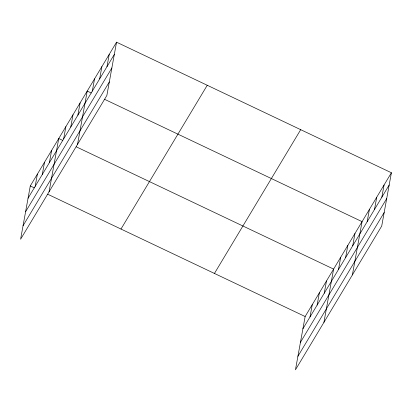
<?xml version="1.0" encoding="UTF-8"?>
<svg xmlns="http://www.w3.org/2000/svg" width="412" height="412" viewBox="0 0 412 412"><rect width="100%" height="100%" fill="white"/><g stroke="black" fill="none" stroke-linecap="round" stroke-linejoin="round"><path stroke-width="0.62" d="M116.55 42.179L30.282 185.951L20.6 239.238L106.862 95.466L116.55 42.179L391.4 172.762L381.718 226.049L295.45 369.822L305.137 316.534L391.4 172.762M35.175 186.342L37.399 174.091M42.292 174.482L44.517 162.23M49.409 162.622L51.634 150.365M49.069 191.796L58.751 138.504L62.82 140.44M63.644 138.895L65.869 126.644M70.761 127.035L72.986 114.783M77.873 115.175L80.103 102.923M77.533 144.349L87.22 91.062L91.289 92.994M92.324 91.093L94.549 78.841M99.658 78.872L101.882 66.62M106.991 66.651L109.216 54.399M310.025 316.926L312.255 304.674M317.142 305.065L319.367 292.808M324.259 293.2L326.484 280.948M323.92 322.38L333.602 269.088L76.194 146.79M338.494 269.479L340.719 257.227M345.611 257.618L347.836 245.367M352.729 245.758L354.953 233.506M352.384 274.933L362.071 221.641L104.663 99.349M367.174 221.677L369.404 209.42M374.508 209.456L376.733 197.204M381.842 197.235L384.066 184.983M28.057 198.203L114.32 54.43M25.596 211.747L111.863 67.975M23.062 225.699L109.324 81.926M120.984 229.041L207.251 85.269M214.436 273.439L300.698 129.667M302.908 328.786L389.175 185.014M300.446 342.326L386.714 198.553M297.912 356.282L384.175 212.51M30.282 185.951L34.356 187.882M47.725 194.237L305.137 316.534"/></g></svg>
